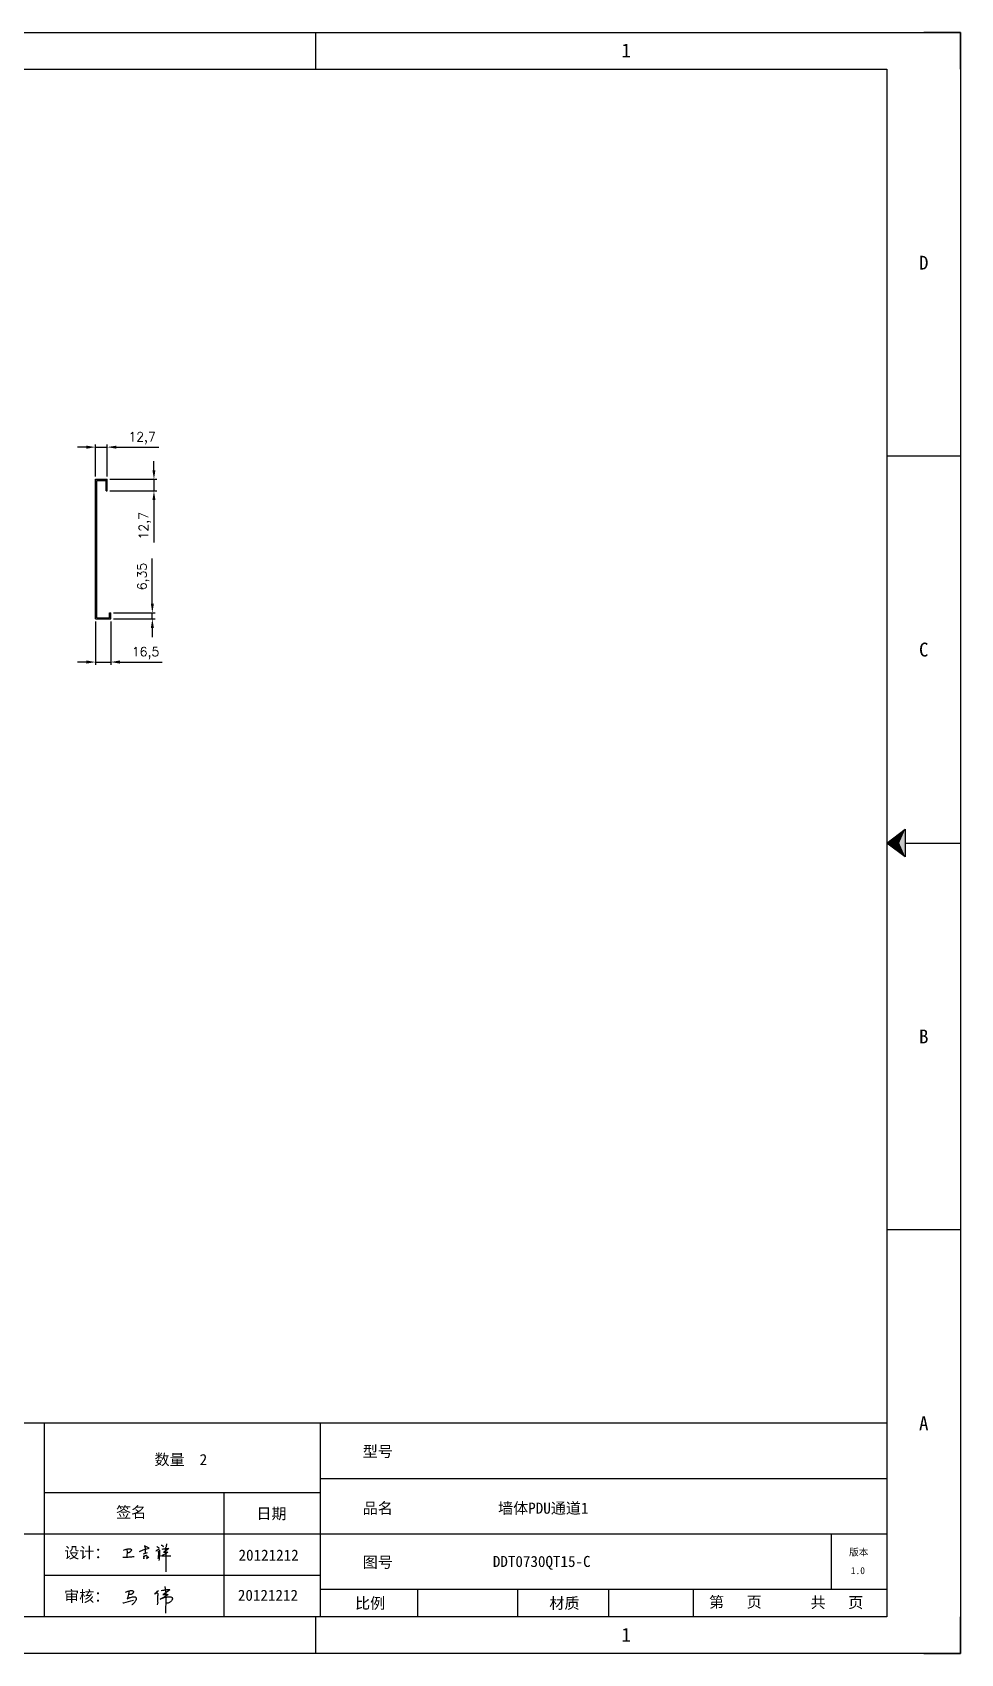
# Model space of a CAD drawing. Header units: millimetres. Extents: x 25928 to 50356, y -44172 to 20163.
# Drawn here: x 40101 to 41116, y 17646 to 19419 of the extents above; entities that cross this region are included whole.
import ezdxf
from ezdxf.enums import TextEntityAlignment as Align

# ---------------------------------------------------------------- set-up
doc = ezdxf.new("R2010")
doc.units = ezdxf.units.MM
doc.linetypes.add('DOT', pattern=[0.25, 0, -0.25])
doc.layers.add('dim', color=2, linetype='Continuous', lineweight=9)
doc.layers.add('print', color=30, linetype='Continuous')
doc.styles.add('Dartop', font='')
doc.styles.add('hzHT', font='simhei.ttf')
doc.styles.get("Standard").update_dxf_attribs({"font": 'txt', "bigfont": 'gbcbig.shx'})
doc.styles.get('Dartop').set_extended_font_data('FangSong_GB2312')
doc.dimstyles.new('2-small', dxfattribs={"dimtxt": 10, "dimasz": 10, "dimexe": 3, "dimexo": 3, "dimgap": 4, "dimtad": 1, "dimtxsty": 'Standard', "dimcen": 5, "dimadec": 0, "dimazin": 0, "dimtfac": 1, "dimtmove": 0, "dimatfit": 3, "dimfxl": 0, "dimarcsym": 0})

# ---------------------------------------------------------------- blocks, each defined once
blk = doc.blocks.new('*U4')
at = {"color": 254, "linetype": 'Continuous', "extrusion": (0, 0, -1)}
for points in [[(-33.167, 11), (-33, 11), (-33.25, 11.188)], [(-33.167, 11), (-33.25, 11.188), (-33.25, 10.812)], [(-33.167, 11), (-33.25, 10.812), (-33, 11)]]:
    blk.add_solid(points, dxfattribs=at)
blk = doc.blocks.new('h')
for p, q in [((20773.3, -2331.8), (20775.3, -2338.7)), ((20789.1, -2340.9), (20773.5, -2331.9)), ((20775.3, -2338.7), (20775.6, -2351.2)), ((20845.7, -2343.5), (20848.4, -2353)), ((20768.1, -2360.9), (20773, -2359.1)), ((20769.5, -2366.9), (20769.8, -2370.6)), ((20769.8, -2370.6), (20770.9, -2378)), ((20770.9, -2378), (20771.5, -2370.6)), ((20772.4, -2369.3), (20774.9, -2367.8)), ((20773, -2359.1), (20784.1, -2355.2)), ((20775.6, -2351.2), (20775.5, -2357.3)), ((20782.2, -2369.2), (20780, -2377.1)), ((20780, -2377.1), (20788.3, -2371.3)), ((20780.1, -2366.4), (20780.8, -2366.4)), ((20781.9, -2367.4), (20782.2, -2369.2)), ((20848.9, -2370.3), (20847.9, -2424)), ((20848.4, -2353), (20848.9, -2370.3))]:
    blk.add_line(p, q)
for points in [[(20699.1, -2348.2, -0.029745), (20704.6, -2345.4, -0.046842), (20708.4, -2344.2, -0.00919), (20714.3, -2343, -0.018517), (20717.2, -2342.5, -0.037841), (20720.3, -2342.4, -0.039541), (20723.2, -2342.8, -0.149785), (20726, -2344.3, -0.204935), (20726.9, -2346.6, -0.074872), (20726.5, -2348.3, -0.061615), (20725.6, -2350.3, -0.034204), (20723.8, -2352.6, -0.045776), (20722.3, -2354.1, -0.054985), (20720.4, -2355.3, -0.036348), (20717.3, -2356.5, -0.067752), (20715.7, -2356.8, -0.043553), (20713.2, -2356.7)], [(20755, -2351.9, -0.024077), (20759.9, -2350.1, -0.013147), (20768.7, -2346.5, -0.00522), (20775.4, -2344.1, -0.018517), (20777.3, -2343.4, -0.008274), (20786.3, -2341, -0.039541), (20788.3, -2340.8, -0.079216), (20789.4, -2341, -0.204935)], [(20816.8, -2335, -0.053561), (20819.6, -2336.1, -0.075272), (20821.3, -2337.3, -0.005295), (20822.5, -2338.5, -0.009337), (20823.1, -2339.1, -0.026146), (20823.7, -2339.8, -0.016644), (20824.5, -2340.9)], [(20832.1, -2329.2, -0.053561), (20834.9, -2330.3, -0.075272), (20836.7, -2331.5, -0.005295), (20837.8, -2332.6, -0.009337), (20838.5, -2333.3, -0.026146), (20839, -2334, -0.016644), (20839.8, -2335.1)], [(20836, -2343.7, -0.02797), (20842.1, -2342.6, -0.048868), (20845.6, -2342.2, -0.00919), (20851.1, -2341.4, -0.018517), (20853.9, -2341.1, -0.037841), (20856.7, -2341.2, -0.039541), (20859.4, -2341.6, -0.018282), (20840.6, -2354.7, -0.000937)], [(20847.6, -2340.2, 0.021784), (20849.6, -2335.9, 0.028296), (20850.8, -2332.4, 0.008136), (20851.9, -2328.2, 0.028913), (20852.2, -2327, 0.08193), (20852.1, -2325.9, 0.075058), (20851.7, -2324.7, 0.275043)], [(20696.6, -2372.4, 0.002073), (20710.6, -2371.9, 0.016137), (20719.6, -2371.3, 0.008314), (20736.9, -2369.3)], [(20813.5, -2350.1, 0.007348), (20815.9, -2348.7, 0.008421), (20818, -2347.3, 0.009459), (20819.7, -2346.2, -0.016325), (20820.7, -2345.5, -0.173771), (20821.8, -2345.3, -0.085159), (20823.9, -2346, -0.125883), (20826, -2347.9, -0.160659), (20826.6, -2350.1, -0.010447), (20826.5, -2352.3, -0.008247), (20826.2, -2355.1, -0.002698), (20825.3, -2374, 0.001562), (20823.9, -2383.7, 0.016137)]]:
    blk.add_lwpolyline(points, format="xyb")
for points in [[(20711.3, -2343.5), (20711.3, -2343.5), (20711.5, -2355.8), (20710.7, -2368), (20710.6, -2371.9)], [(20821.5, -2350.6), (20822.4, -2359.2), (20822.2, -2364.9), (20821.7, -2369), (20821.3, -2376.3), (20823.6, -2368.5), (20827.2, -2366.3), (20829.5, -2366.3)], [(20840.6, -2354.7), (20850, -2354.7), (20855, -2354.3), (20845.9, -2361.1), (20840.5, -2364), (20833, -2367.5), (20863.2, -2367.4), (20865.9, -2367.3)]]:
    blk.add_lwpolyline(points)
for centre, radius, start, end in [((20773.7, -2371.2), 2.3, 121.9907, 163.6016), ((20787.5, -2406), 40.3, 100.6183, 108.2482), ((20780.8, -2367.6), 1.15, 9.4675, 90)]:
    blk.add_arc(centre, radius, start, end)
blk = doc.blocks.new('*D22')
at = {"layer": 'Defpoints', "color": 0}
for p in [(40182.8, 18965.6), (40170.1, 18930.4), (40182.8, 18930.4)]:
    blk.add_point(p, dxfattribs=at)
at = {"layer": 'dim', "color": 0, "lineweight": -2}
for p, q in [((40170.1, 18933.4), (40170.1, 18968.6)), ((40182.8, 18933.4), (40182.8, 18968.6)), ((40160.1, 18965.6), (40150.1, 18965.6)), ((40170.1, 18965.6), (40182.8, 18965.6)), ((40192.8, 18965.6), (40239.1, 18965.6))]:
    blk.add_line(p, q, dxfattribs=at)
at = {"layer": 'dim', "color": 0}
for points in [[(40160.1, 18967.2), (40160.1, 18963.9), (40170.1, 18965.6)], [(40192.8, 18967.2), (40192.8, 18963.9), (40182.8, 18965.6)]]:
    blk.add_solid(points, dxfattribs=at)
at = {"layer": 'dim', "color": 0, "insert": (40220.9, 18975.4), "char_height": 10, "attachment_point": 5}
blk.add_mtext('12,7', dxfattribs=at)
blk = doc.blocks.new('*D23')
at = {"layer": 'Defpoints', "color": 0}
for p in [(40182.8, 18930.4), (40182.8, 18917.7), (40233.9, 18917.7)]:
    blk.add_point(p, dxfattribs=at)
at = {"layer": 'dim', "color": 0, "lineweight": -2}
for p, q in [((40233.9, 18940.4), (40233.9, 18950.4)), ((40185.8, 18930.4), (40236.9, 18930.4)), ((40185.8, 18917.7), (40236.9, 18917.7)), ((40233.9, 18930.4), (40233.9, 18917.7)), ((40233.9, 18907.7), (40233.9, 18861.4))]:
    blk.add_line(p, q, dxfattribs=at)
at = {"layer": 'dim', "color": 0}
for points in [[(40232.2, 18940.4), (40235.5, 18940.4), (40233.9, 18930.4)], [(40232.2, 18907.7), (40235.5, 18907.7), (40233.9, 18917.7)]]:
    blk.add_solid(points, dxfattribs=at)
at = {"layer": 'dim', "color": 0, "insert": (40224, 18879.6), "char_height": 10, "attachment_point": 5, "rotation": 90}
blk.add_mtext('12,7', dxfattribs=at)
blk = doc.blocks.new('*D24')
at = {"layer": 'Defpoints', "color": 0}
for p in [(40170.1, 18777.9), (40186.6, 18777.9), (40186.6, 18730.6)]:
    blk.add_point(p, dxfattribs=at)
at = {"layer": 'dim', "color": 0, "lineweight": -2}
for p, q in [((40170.1, 18774.9), (40170.1, 18727.6)), ((40186.6, 18774.9), (40186.6, 18727.6)), ((40160.1, 18730.6), (40150.1, 18730.6)), ((40170.1, 18730.6), (40186.6, 18730.6)), ((40196.6, 18730.6), (40242.9, 18730.6))]:
    blk.add_line(p, q, dxfattribs=at)
at = {"layer": 'dim', "color": 0}
for points in [[(40160.1, 18732.3), (40160.1, 18728.9), (40170.1, 18730.6)], [(40196.6, 18732.3), (40196.6, 18728.9), (40186.6, 18730.6)]]:
    blk.add_solid(points, dxfattribs=at)
at = {"layer": 'dim', "color": 0, "insert": (40224.7, 18740.4), "char_height": 10, "attachment_point": 5}
blk.add_mtext('16,5', dxfattribs=at)
blk = doc.blocks.new('*D25')
at = {"layer": 'Defpoints', "color": 0}
for p in [(40186.6, 18784.3), (40186.6, 18777.9), (40232.1, 18784.3)]:
    blk.add_point(p, dxfattribs=at)
at = {"layer": 'dim', "color": 0, "lineweight": -2}
for p, q in [((40232.1, 18794.3), (40232.1, 18843.9)), ((40189.6, 18784.3), (40235.1, 18784.3)), ((40189.6, 18777.9), (40235.1, 18777.9)), ((40232.1, 18777.9), (40232.1, 18784.3)), ((40232.1, 18767.9), (40232.1, 18757.9))]:
    blk.add_line(p, q, dxfattribs=at)
at = {"layer": 'dim', "color": 0}
for points in [[(40230.5, 18794.3), (40233.8, 18794.3), (40232.1, 18784.3)], [(40230.5, 18767.9), (40233.8, 18767.9), (40232.1, 18777.9)]]:
    blk.add_solid(points, dxfattribs=at)
at = {"layer": 'dim', "color": 0, "insert": (40222.3, 18824.1), "char_height": 10, "attachment_point": 5, "rotation": 90}
blk.add_mtext('6,35', dxfattribs=at)

msp = doc.modelspace()

# ---------------------------------------------------------------- linework, layer by layer
at = {"color": 0, "linetype": 'DOT'}
for p, q in [((38556.54, 19419.062), (41075.712, 19419.062)), ((41116, 19378.774), (41116, 17686.676)), ((41075.712, 17646.388), (38556.54, 17646.388))]:
    msp.add_line(p, q, dxfattribs=at)
at = {"color": 0}
for p, q in [((40410.959, 19378.774), (40410.959, 19419.062)), ((41116, 19419.062), (41075.712, 19419.062)), ((41116, 19378.774), (41116, 19419.062)), ((38637.116, 19378.774), (41035.424, 19378.774)), ((41035.424, 19378.774), (41035.424, 17686.676)), ((41116, 18955.75), (41035.424, 18955.75)), ((41055.568, 18532.725), (41116, 18532.725)), ((41116, 18109.701), (41035.424, 18109.701)), ((41035.424, 17898.188), (39811.674, 17898.188)), ((40113.835, 17898.188), (40113.835, 17686.676)), ((40415.995, 17686.676), (40415.995, 17898.188)), ((40415.995, 17837.756), (41035.424, 17837.756)), ((40113.835, 17822.648), (40415.995, 17822.648)), ((40310.239, 17822.648), (40310.239, 17686.676)), ((39811.674, 17777.324), (40113.835, 17777.324)), ((40113.835, 17777.324), (41035.424, 17777.324)), ((40974.992, 17716.892), (40974.992, 17777.324)), ((40113.835, 17732), (40415.995, 17732)), ((40415.995, 17716.892), (41035.424, 17716.892)), ((40522.303, 17686.676), (40522.303, 17716.892)), ((40631.86, 17686.676), (40631.86, 17716.892)), ((40731.457, 17686.676), (40731.457, 17716.892)), ((40823.912, 17686.676), (40823.912, 17716.892)), ((41035.424, 17686.676), (38637.116, 17686.676)), ((40410.959, 17646.388), (40410.959, 17686.676)), ((41116, 17646.388), (41116, 17686.676)), ((41075.712, 17646.388), (41116, 17646.388))]:
    msp.add_line(p, q, dxfattribs=at)
for p, q in [((40170.059, 18777.918), (40170.059, 18930.418)), ((40170.059, 18930.418), (40182.759, 18930.418)), ((40171.259, 18779.118), (40171.259, 18929.218)), ((40171.259, 18929.218), (40181.559, 18929.218)), ((40179.059, 18929.218), (40179.059, 18930.418)), ((40181.559, 18917.718), (40181.559, 18929.218)), ((40181.559, 18917.718), (40182.759, 18917.718)), ((40182.759, 18929.218), (40182.759, 18930.418)), ((40182.759, 18917.718), (40182.759, 18930.418)), ((40170.059, 18777.918), (40186.559, 18777.918)), ((40171.259, 18779.118), (40185.359, 18779.118)), ((40185.359, 18779.118), (40185.359, 18784.268)), ((40185.359, 18784.268), (40186.559, 18784.268)), ((40186.559, 18777.918), (40186.559, 18784.268)), ((40243.722, 17710.886), (40247.497, 17710.886)), ((40249.51, 17711.069), (40245.736, 17708.484)), ((40245.872, 17719.846), (40246.739, 17712.605)), ((40246.739, 17712.605), (40246.88, 17707.258)), ((40247.497, 17710.886), (40249.51, 17711.069)), ((40243.599, 17707.342), (40240.63, 17705.735)), ((40245.736, 17708.484), (40243.599, 17707.342)), ((40246.88, 17707.258), (40246.56, 17690.619))]:
    msp.add_line(p, q)
msp.add_lwpolyline([(41035.424, 18532.725), (41055.568, 18547.833), (41055.568, 18517.617), (41035.424, 18532.725)], close=True, dxfattribs=at)
for points in [[(40202.897, 17713.499, -0.02974503), (40204.625, 17714.364, -0.04684215), (40205.794, 17714.74, -0.00919025), (40207.619, 17715.109, -0.01851715), (40208.534, 17715.242, -0.03784064), (40209.478, 17715.271, -0.03954126), (40210.375, 17715.16, -0.14978519), (40211.251, 17714.681, -0.20493524), (40211.52, 17713.988, -0.07487171), (40211.418, 17713.441, -0.06161465), (40211.12, 17712.834, -0.0342039), (40210.58, 17712.121, -0.04577587), (40210.096, 17711.659, -0.05498501), (40209.511, 17711.291, -0.03634791), (40208.542, 17710.906, -0.06775206), (40208.056, 17710.822, -0.04355337), (40207.293, 17710.862)], [(40241.868, 17715.34, -0.02797026), (40244.309, 17715.791, -0.04886788), (40245.724, 17715.942, -0.00919025), (40247.949, 17716.272, -0.01851715), (40249.061, 17716.374, -0.03784064), (40250.202, 17716.35, -0.03954126), (40251.277, 17716.159, -0.01828189), (40243.722, 17710.886, -0.0009369)], [(40240.63, 17705.735, -0.02974503), (40243.325, 17707.085, -0.04684215), (40245.15, 17707.672, -0.00919025), (40247.997, 17708.248, -0.01851715), (40249.424, 17708.454, -0.03784064), (40250.896, 17708.5, -0.03954126), (40252.296, 17708.327, -0.14978519), (40253.663, 17707.58, -0.20493524), (40254.082, 17706.498, -0.07487171), (40253.922, 17705.645, -0.06161465), (40253.458, 17704.699, -0.0342039), (40252.615, 17703.587, -0.04577587), (40251.86, 17702.865, -0.05498501), (40250.948, 17702.292, -0.03634791), (40249.435, 17701.69, -0.06775206), (40248.678, 17701.56, -0.04355337), (40247.488, 17701.621)]]:
    msp.add_lwpolyline(points, format="xyb")
msp.add_lwpolyline([(40206.705, 17714.933), (40206.705, 17714.933), (40206.128, 17711.393), (40205.177, 17708.065), (40204.555, 17706.022)])
for centre, radius, start, end in [((40219.742, 17737.464), 29.831, 299.265464, 300.9495), ((40287.323, 17487.416), 230.333, 102.46592, 103.2053), ((40130.359, 17822.756), 152.514, 313.366132, 315.296084), ((40237.626, 17711.344), 0.975, 52.375745, 91.291159), ((39379.834, 17739.012), 858.927, 357.565664, 358.057278), ((40237.291, 17711.496), 1.118, 357.196828, 33.705179), ((40212.136, 17713.143), 26.332, 352.912546, 354.802684), ((40222.014, 17712.244), 16.413, 354.802684, 357.196828), ((40198.478, 17707.878), 6.385, 281.076982, 291.212632), ((40058.077, 18277.781), 593.276, 283.91895, 284.971512), ((40214.313, 17689.133), 19.504, 113.202449, 120.017497), ((40209.735, 17699.813), 7.885, 102.47486, 113.202449), ((40221.161, 17648.168), 60.779, 100.36867, 102.47486), ((40208.465, 17704.888), 5.03, 283.816254, 294.030509), ((40212.918, 17693.22), 14.979, 96.125337, 100.36867), ((40209.539, 17702.4), 2.32, 294.836428, 309.901134), ((40178.609, 17730.935), 44.385, 316.919563, 320.58866), ((40212.119, 17700.657), 7.499, 87.457037, 96.125337), ((40212.147, 17701.286), 6.87, 78.399567, 87.457037), ((40203.76, 17709.375), 11.285, 324.094808, 331.378357), ((40213.118, 17706.012), 2.045, 44.324655, 78.399567), ((40212.518, 17704.946), 1.508, 319.573073, 337.48549), ((40208.366, 17708.265), 6.777, 324.910666, 333.348429), ((40211.662, 17707.034), 3.301, 326.76781, 340.871018), ((40213.769, 17706.648), 1.134, 357.998393, 44.324655), ((40212.661, 17706.687), 2.243, 340.871018, 357.998393), ((40719.325, 17629.821), 486.8, 171.410173, 171.768083)]:
    msp.add_arc(centre, radius, start, end)
at = {"layer": 'print'}
msp.add_lwpolyline([(38556.54, 19419.062), (41116, 19419.062), (41116, 17646.388), (38556.54, 17646.388)], close=True, dxfattribs=at)

# ---------------------------------------------------------------- block references
at = {"color": 0, "linetype": 'Continuous', "xscale": 80.57610619627711, "yscale": 80.57610619687368, "zscale": 80.57610619687446}
msp.add_blockref('*U4', (38376.412, 17646.388), dxfattribs=at)
at = {"color": 0, "xscale": 0.3098964079397265, "yscale": 0.3098964079412326, "zscale": 0.3098964079411201}
msp.add_blockref('h', (33786.015, 18486.923), dxfattribs=at)

# ---------------------------------------------------------------- texts
at = {"color": 0}
for s, height, style, p in [('1', 15.108, 'Dartop', (40750.222, 19399.397)), ('D', 15.108, 'Dartop', (41075.712, 19167.262)), ('C', 15.108, 'Dartop', (41075.712, 18744.237)), ('B', 15.108, 'Dartop', (41075.712, 18321.213)), ('A', 15.108, 'Dartop', (41075.712, 17898.188)), ('型号', 12.0864, 'hzHT', (40478.702, 17867.444)), ('数量  2', 12.0864, 'hzHT', (40263.29, 17858.569)), ('签名', 12.0864, 'hzHT', (40208.997, 17800.97)), ('日期', 12.0864, 'hzHT', (40362.36, 17799.482)), ('品名', 12.0864, 'hzHT', (40478.702, 17805.398)), ('墙体PDU通道1', 12.0864, 'hzHT', (40659.625, 17805.398)), ('20121212', 12.0864, 'hzHT', (40359.257, 17754.044)), ('图号', 12.0864, 'hzHT', (40478.702, 17746.321)), ('DDT0730QT15-C', 12.08642, 'hzHT', (40657.935, 17747.11)), ('版本', 7.554, 'hzHT', (41004.626, 17757.27)), ('1.0', 7.554, 'Dartop', (41003.717, 17737.081)), ('20121212', 12.0864, 'hzHT', (40358.538, 17710.188)), ('比例', 12.0864, 'hzHT', (40470.274, 17701.469)), ('材质', 12.0864, 'hzHT', (40682.774, 17701.469)), ('第   页', 12.0864, 'hzHT', (40869.742, 17702.723)), ('共   页', 12.0864, 'hzHT', (40980.766, 17702.283)), ('1', 15.108, 'Dartop', (40750.222, 17667.011))]:
    msp.add_text(s, height=height, dxfattribs=dict(at, style=style)).set_placement(p, align=Align.MIDDLE_CENTER)
at = {"color": 0, "style": 'hzHT'}
for s, p in [('设计：', (40135.78, 17750.614)), ('审核：', (40135.6, 17703.019))]:
    msp.add_text(s, height=12.0864, dxfattribs=at).set_placement(p)

# ---------------------------------------------------------------- dimensions: what is measured, and where the dimension line sits
at = {"layer": 'dim'}
for base, p1, p2, picture, middle in [((40182.759, 18965.582), (40170.059, 18930.418), (40182.759, 18930.418), '*D22', (40220.926, 18975.415)), ((40186.559, 18730.591), (40170.059, 18777.918), (40186.559, 18777.918), '*D24', (40224.726, 18740.424))]:
    dim = msp.add_linear_dim(base=base, p1=p1, p2=p2, dimstyle='2-small', override={"dimpost": '\\X'}, dxfattribs=at)
    dim.commit()
    dim.dimension.update_dxf_attribs({"geometry": picture, "text_midpoint": middle})
for base, p1, p2, picture, middle in [((40233.876, 18917.718), (40182.759, 18930.418), (40182.759, 18917.718), '*D23', (40224.043, 18879.551)), ((40232.129, 18784.268), (40186.559, 18777.918), (40186.559, 18784.268), '*D25', (40222.296, 18824.101))]:
    dim = msp.add_linear_dim(base=base, p1=p1, p2=p2, angle=90, dimstyle='2-small', override={"dimpost": '\\X'}, dxfattribs=at)
    dim.commit()
    dim.dimension.update_dxf_attribs({"geometry": picture, "text_midpoint": middle})

doc.saveas('drawing.dxf')
